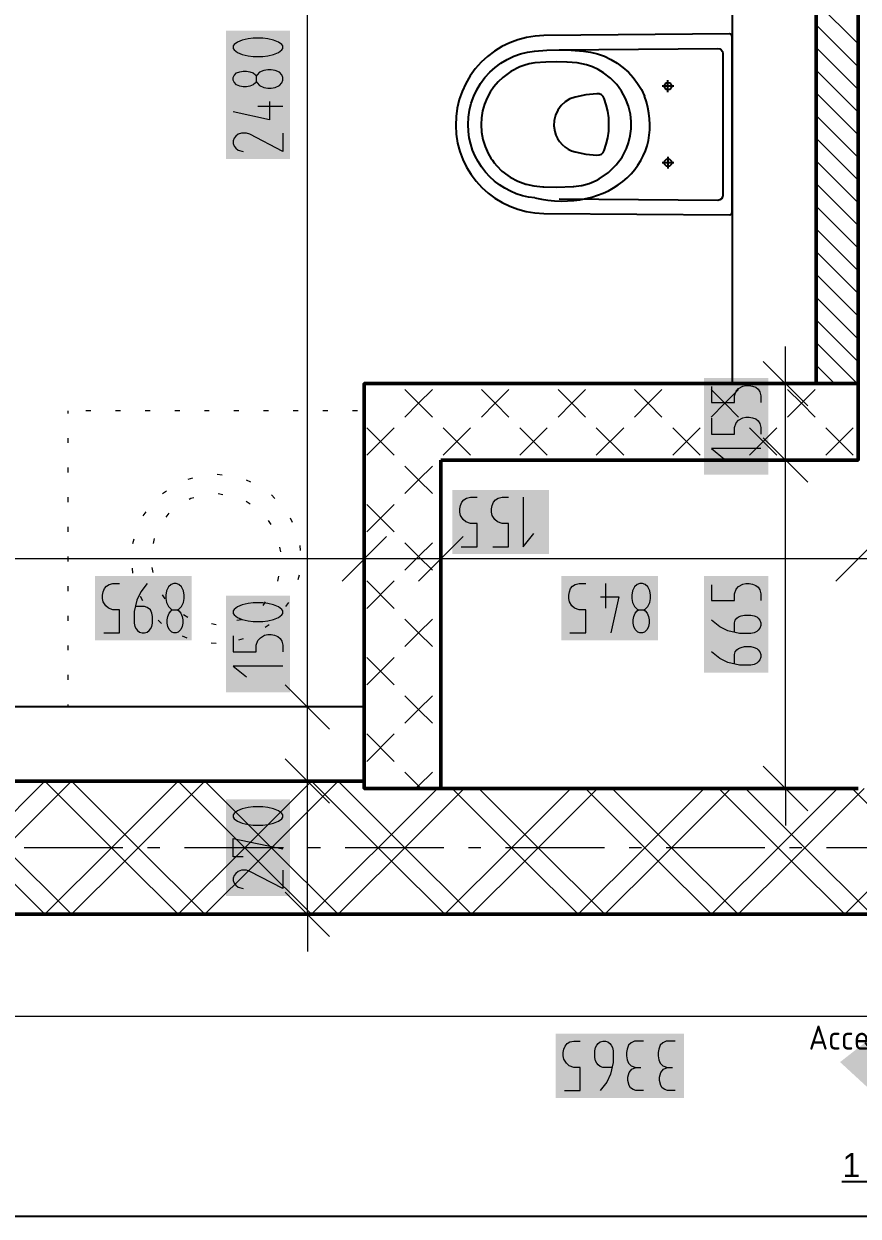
# Model space of a CAD drawing. Header units: millimetres. Extents: x 0 to 594, y 0 to 420.
# Drawn here: x 435.4 to 452.71, y 247.57 to 272.33 of the extents above; entities that cross this region are included whole.
import ezdxf
from ezdxf import colors
from ezdxf.entities.mleader import LeaderData, LeaderLine
from ezdxf.enums import TextEntityAlignment as Align
from ezdxf.math import Vec2, Vec3

# ---------------------------------------------------------------- set-up
doc = ezdxf.new("R2010")
doc.units = ezdxf.units.MM
doc.header["$LTSCALE"] = 8
for name, color, linetype in [('DESC', 1, 'Continuous'), ('PDF_Instalacni prizdivka do 1m', 7, 'Continuous'), ('PDF_Koty delkove', 7, 'Continuous'), ('PDF_Osy hlavni', 7, 'Continuous'), ('PDF_Pricky CP', 7, 'Continuous'), ('PDF_Pricky sadrokarton', 7, 'Continuous'), ('PDF_Sanita', 7, 'Continuous'), ('PDF_Steny akusticke', 7, 'Continuous'), ('RED_2.5mm^2', 1, 'Continuous'), ('SYMS', 7, 'Continuous'), ('TAGS', 160, 'Continuous')]:
    doc.layers.add(name, color=color, linetype=linetype)
doc.styles.add('WD_IEC', font='isocp2.shx', dxfattribs={"width": 0.9, "height": 4})

# ---------------------------------------------------------------- blocks, each defined once
blk = doc.blocks.new('Access_Point_')
at = {"layer": 'SYMS'}
for p, q in [((-0.569, -0.166), (-0.774, 0.525)), ((0.445, -0.195), (0.607, 0.466))]:
    blk.add_line(p, q, dxfattribs=at)
blk.add_lwpolyline([(-0.965, 0.833), (0.96, 0.833), (0.96, -0.621), (-0.965, -0.621)], close=True, dxfattribs=at)
at = {"style": 'WD_IEC'}
for tag, height, p in [('INST', 2.7, (-6.103, 12.278)), ('LOC', 2.7, (-6.103, 9.278)), ('TAG1', 2.5, (-6.01, 6.238)), ('XREF', 2.7, (-6.01, -3.505)), ('DESC1', 2.7, (-6.01, -6.305)), ('DESC2', 2.7, (-6.01, -9.545)), ('DESC3', 2.7, (-6.01, -12.785))]:
    blk.add_attdef(tag, text='', height=height, dxfattribs=at).set_placement(p, align=Align.RIGHT)
for tag, p, height, flags in [('MFG', (3.907, 13.532), 1.5, 9), ('CAT', (3.907, 11.032), 1.5, 9), ('ASSYCODE', (2.49, -1.34), 1, 1), ('X8TERM01', (0, -0.62), 0.08, 1), ('FAMILY', (2.49, -2.84), 1, 1)]:
    blk.add_attdef(tag, p, '', height=height, dxfattribs=dict(at, flags=flags))
at = {"style": 'WD_IEC', "width": 0.8}
blk.add_attdef('TERM01', (-1, -0.62), '', height=2, rotation=90, dxfattribs=at)

msp = doc.modelspace()

# ---------------------------------------------------------------- linework, layer by layer
at = {"layer": 'PDF_Instalacni prizdivka do 1m', "lineweight": 25}
for points in [[(451.842, 264.858), (451.842, 283.564), (450.1, 283.564), (450.1, 264.858)], [(433.291, 256.606), (442.464, 256.606), (442.464, 258.144), (433.291, 258.144)]]:
    msp.add_lwpolyline(points, close=True, dxfattribs=at)
at = {"layer": 'PDF_Koty delkove', "lineweight": 18}
for points in [[(441.282, 253.839), (441.282, 256.606), (441.282, 258.144), (441.282, 262.121), (441.282, 283.564), (441.282, 290.739), (441.282, 292.225), (441.282, 340.194)], [(439.761, 271.251), (439.812, 271.306), (439.881, 271.333), (439.949, 271.347), (440.017, 271.347), (440.086, 271.333), (440.154, 271.306), (440.205, 271.265), (440.222, 271.238)], [(440.222, 271.128), (440.205, 271.101), (440.154, 271.06), (440.086, 271.033), (440.017, 271.019), (439.949, 271.019), (439.881, 271.033), (439.812, 271.06), (439.761, 271.115), (439.745, 271.156), (439.745, 271.21), (439.761, 271.251)], [(440.496, 270.717), (440.496, 270.334), (439.745, 270.499)], [(440.77, 270.608), (440.257, 270.608)], [(440.77, 270.06), (440.77, 269.677), (440.086, 270.033), (440.017, 270.06), (439.915, 270.06), (439.847, 270.033), (439.796, 269.992), (439.761, 269.951), (439.745, 269.896), (439.745, 269.842), (439.761, 269.787), (439.796, 269.746), (439.847, 269.705), (439.949, 269.677)], [(451.207, 264.858), (451.207, 265.627)], [(451.668, 264.397), (450.746, 265.319)], [(449.67, 264.794), (449.67, 264.465), (450.147, 264.465), (450.147, 264.603), (450.182, 264.698), (450.233, 264.753), (450.318, 264.807), (450.386, 264.821), (450.455, 264.821), (450.523, 264.807), (450.591, 264.78), (450.642, 264.739), (450.677, 264.685), (450.695, 264.603), (450.695, 264.465)], [(451.976, 264.858), (451.207, 264.858), (450.438, 264.858)], [(451.207, 263.269), (451.207, 264.858)], [(449.67, 264.137), (449.67, 263.808), (450.147, 263.808), (450.147, 263.945), (450.182, 264.041), (450.233, 264.096), (450.318, 264.15), (450.386, 264.164), (450.455, 264.164), (450.523, 264.15), (450.591, 264.123), (450.642, 264.082), (450.677, 264.028), (450.695, 263.945), (450.695, 263.808)], [(451.668, 262.808), (450.746, 263.73)], [(450.695, 263.507), (449.67, 263.507), (449.942, 263.288)], [(451.976, 263.269), (451.207, 263.269), (450.438, 263.269)], [(451.207, 256.453), (451.207, 263.269)], [(444.475, 261.472), (444.803, 261.472), (444.803, 261.95), (444.666, 261.95), (444.571, 261.985), (444.516, 262.036), (444.462, 262.121), (444.448, 262.188), (444.448, 262.257), (444.462, 262.326), (444.489, 262.393), (444.53, 262.445), (444.584, 262.48), (444.666, 262.497), (444.803, 262.497)], [(445.119, 262.326), (445.146, 262.393), (445.187, 262.445), (445.241, 262.48), (445.323, 262.497), (445.46, 262.497)], [(445.762, 262.497), (445.762, 261.472), (445.98, 261.745)], [(445.132, 261.472), (445.46, 261.472), (445.46, 261.95), (445.323, 261.95), (445.228, 261.985), (445.173, 262.036), (445.119, 262.121), (445.105, 262.188), (445.105, 262.257), (445.119, 262.326)], [(442.464, 261.988), (442.464, 261.219), (442.464, 260.45)], [(444.053, 261.988), (444.053, 261.219), (444.053, 260.45)], [(442.926, 261.68), (442.003, 260.758)], [(444.514, 261.68), (443.592, 260.758)], [(453.175, 261.68), (452.253, 260.758)], [(455.174, 261.219), (454.018, 261.219), (452.714, 261.219), (446.218, 261.219), (444.053, 261.219), (442.464, 261.219), (433.291, 261.219)], [(437.056, 259.681), (437.384, 259.681), (437.384, 260.159), (437.247, 260.159), (437.152, 260.194), (437.097, 260.245), (437.043, 260.33), (437.029, 260.398), (437.029, 260.467), (437.043, 260.535), (437.07, 260.603), (437.111, 260.654), (437.165, 260.689), (437.247, 260.706), (437.384, 260.706)], [(437.959, 260.706), (437.822, 260.535), (437.74, 260.364), (437.686, 260.125), (437.686, 259.885), (437.7, 259.818), (437.727, 259.767), (437.754, 259.733), (437.795, 259.698), (437.85, 259.681), (437.904, 259.681), (437.959, 259.698), (438, 259.733), (438.027, 259.767), (438.055, 259.818), (438.069, 259.885), (438.069, 260.023), (438.055, 260.09), (438.027, 260.159), (437.959, 260.21), (437.904, 260.228), (437.713, 260.228)], [(446.733, 259.681), (447.061, 259.681), (447.061, 260.159), (446.924, 260.159), (446.829, 260.194), (446.774, 260.245), (446.72, 260.33), (446.706, 260.398), (446.706, 260.467), (446.72, 260.535), (446.747, 260.603), (446.788, 260.654), (446.842, 260.689), (446.924, 260.706), (447.061, 260.706)], [(447.472, 260.706), (447.472, 260.194)], [(448.02, 260.467), (448.02, 260.398), (448.034, 260.313), (448.074, 260.228), (448.129, 260.177), (448.156, 260.159), (448.266, 260.159), (448.293, 260.177), (448.348, 260.228), (448.389, 260.313), (448.403, 260.398), (448.403, 260.467), (448.389, 260.552), (448.348, 260.638), (448.293, 260.689), (448.238, 260.706), (448.184, 260.706), (448.129, 260.689)], [(448.129, 260.689), (448.074, 260.638), (448.034, 260.552), (448.02, 260.467)], [(449.67, 260.683), (449.67, 260.354), (450.147, 260.354), (450.147, 260.491), (450.182, 260.587), (450.233, 260.642), (450.318, 260.696), (450.386, 260.71), (450.455, 260.71), (450.523, 260.696), (450.591, 260.669), (450.642, 260.628), (450.677, 260.573), (450.695, 260.491), (450.695, 260.354)], [(447.363, 260.433), (447.746, 260.433), (447.581, 259.681)], [(438.466, 259.698), (438.411, 259.749), (438.384, 259.818), (438.37, 259.885), (438.37, 259.954), (438.384, 260.023), (438.411, 260.09), (438.452, 260.142), (438.479, 260.159)], [(438.589, 260.159), (438.616, 260.142), (438.657, 260.09), (438.684, 260.023), (438.698, 259.954), (438.698, 259.885), (438.684, 259.818), (438.657, 259.749), (438.602, 259.698), (438.561, 259.681), (438.507, 259.681), (438.466, 259.698)], [(440.359, 260.303), (440.154, 260.303), (440.052, 260.289), (439.932, 260.262), (439.83, 260.221), (439.761, 260.167), (439.745, 260.139), (439.745, 260.084), (439.761, 260.056), (439.83, 260.002), (439.932, 259.961), (440.052, 259.933), (440.154, 259.919), (440.359, 259.919), (440.461, 259.933), (440.581, 259.961), (440.684, 260.002), (440.752, 260.056), (440.77, 260.084), (440.77, 260.139), (440.752, 260.167), (440.684, 260.221)], [(440.684, 260.221), (440.581, 260.262), (440.461, 260.289), (440.359, 260.303)], [(448.266, 260.159), (448.293, 260.142), (448.334, 260.09), (448.361, 260.023), (448.375, 259.954), (448.375, 259.885), (448.361, 259.818), (448.334, 259.749), (448.279, 259.698), (448.238, 259.681), (448.184, 259.681), (448.143, 259.698), (448.088, 259.749), (448.061, 259.818), (448.047, 259.885), (448.047, 259.954), (448.061, 260.023), (448.088, 260.09), (448.129, 260.142), (448.156, 260.159)], [(450.557, 259.683), (450.489, 259.669), (450.25, 259.669), (450.011, 259.724), (449.84, 259.806), (449.67, 259.944)], [(450.147, 259.697), (450.147, 259.889), (450.165, 259.944), (450.199, 259.985), (450.233, 260.012), (450.284, 260.039), (450.352, 260.053), (450.489, 260.053), (450.557, 260.039), (450.609, 260.012), (450.642, 259.985), (450.677, 259.944), (450.695, 259.889), (450.695, 259.834), (450.677, 259.779), (450.642, 259.738), (450.609, 259.711), (450.557, 259.683)], [(439.745, 259.619), (439.745, 259.29), (440.222, 259.29), (440.222, 259.427), (440.257, 259.523), (440.308, 259.578), (440.394, 259.632), (440.461, 259.646), (440.53, 259.646), (440.599, 259.632), (440.666, 259.605), (440.717, 259.564), (440.752, 259.509), (440.77, 259.427), (440.77, 259.29)], [(450.147, 259.04), (450.147, 259.231), (450.165, 259.287), (450.199, 259.328), (450.233, 259.355), (450.284, 259.382), (450.352, 259.396), (450.489, 259.396), (450.557, 259.382), (450.609, 259.355), (450.642, 259.328), (450.677, 259.287), (450.695, 259.231), (450.695, 259.177), (450.677, 259.122), (450.642, 259.081), (450.609, 259.054), (450.557, 259.026), (450.489, 259.012), (450.25, 259.012), (450.011, 259.067), (449.84, 259.149), (449.67, 259.287)], [(440.77, 258.989), (439.745, 258.989), (440.017, 258.77)], [(441.743, 257.683), (440.821, 258.605)], [(442.051, 258.144), (441.282, 258.144), (440.513, 258.144)], [(441.743, 256.145), (440.821, 257.068)], [(451.668, 255.991), (450.746, 256.914)], [(442.051, 256.606), (441.282, 256.606), (440.513, 256.606)], [(451.976, 256.453), (451.207, 256.453), (450.438, 256.453)], [(451.207, 256.453), (451.207, 255.684)], [(440.359, 256.072), (440.154, 256.072), (440.052, 256.058), (439.932, 256.031), (439.83, 255.99), (439.761, 255.935), (439.745, 255.907), (439.745, 255.853), (439.761, 255.825), (439.83, 255.771), (439.932, 255.73), (440.052, 255.702), (440.154, 255.688), (440.359, 255.688), (440.461, 255.702), (440.581, 255.73), (440.684, 255.771), (440.752, 255.825), (440.77, 255.853), (440.77, 255.907), (440.752, 255.935), (440.684, 255.99), (440.581, 256.031), (440.461, 256.058), (440.359, 256.072)], [(439.949, 255.031), (439.745, 255.031), (439.745, 255.415), (440.77, 255.196)], [(440.77, 254.758), (440.77, 254.374), (440.086, 254.73), (440.017, 254.758), (439.915, 254.758), (439.847, 254.73), (439.796, 254.689), (439.761, 254.648), (439.745, 254.593), (439.745, 254.539), (439.761, 254.484), (439.796, 254.443), (439.847, 254.402), (439.949, 254.374)], [(441.743, 253.378), (440.821, 254.3)], [(442.051, 253.839), (441.282, 253.839), (440.513, 253.839)], [(441.282, 253.839), (441.282, 253.07)], [(540.607, 251.721), (523.196, 251.721), (510.274, 251.721), (506.065, 251.721), (497.455, 251.721), (482.899, 251.721), (476.75, 251.721), (471.845, 251.721), (467.3, 251.721), (466.5, 251.721), (465.014, 251.721), (430.523, 251.721), (424.476, 251.721), (412.176, 251.721), (400.747, 251.721)], [(446.591, 250.968), (446.605, 251.037), (446.632, 251.105), (446.673, 251.156), (446.728, 251.191), (446.81, 251.208), (446.947, 251.208)], [(447.604, 250.661), (447.412, 250.661), (447.357, 250.678), (447.316, 250.712), (447.289, 250.747), (447.262, 250.797), (447.248, 250.866), (447.248, 251.002), (447.262, 251.071), (447.289, 251.122), (447.316, 251.156), (447.357, 251.191), (447.412, 251.208), (447.467, 251.208), (447.522, 251.191), (447.563, 251.156), (447.59, 251.122), (447.618, 251.071), (447.632, 251.002), (447.632, 250.763), (447.577, 250.524), (447.495, 250.353), (447.357, 250.183)], [(448.261, 251.208), (448.07, 251.208), (448.001, 251.173), (447.946, 251.122), (447.919, 251.037), (447.905, 250.968), (447.905, 250.9), (447.919, 250.815), (447.946, 250.747), (448.001, 250.696), (448.097, 250.661)], [(448.918, 251.208), (448.727, 251.208), (448.658, 251.173), (448.603, 251.122), (448.576, 251.037), (448.562, 250.968), (448.562, 250.9), (448.576, 250.815), (448.603, 250.747), (448.658, 250.696), (448.754, 250.661)], [(446.618, 250.183), (446.947, 250.183), (446.947, 250.661), (446.81, 250.661), (446.714, 250.696), (446.659, 250.747), (446.605, 250.832), (446.591, 250.9), (446.591, 250.968)], [(448.261, 250.183), (448.097, 250.183), (448.042, 250.2), (447.987, 250.234), (447.959, 250.286), (447.932, 250.387), (447.932, 250.456), (447.959, 250.558), (448.014, 250.627), (448.097, 250.661), (448.206, 250.661)], [(448.918, 250.183), (448.754, 250.183), (448.699, 250.2), (448.644, 250.234), (448.617, 250.286), (448.589, 250.387), (448.589, 250.456), (448.617, 250.558), (448.672, 250.627), (448.754, 250.661), (448.863, 250.661)]]:
    msp.add_lwpolyline(points, dxfattribs=at)
for points in [[(440.359, 272.031), (440.154, 272.031), (440.052, 272.017), (439.932, 271.99), (439.83, 271.949), (439.761, 271.895), (439.745, 271.867), (439.745, 271.813), (439.761, 271.785), (439.83, 271.731), (439.932, 271.69), (440.052, 271.662), (440.154, 271.648), (440.359, 271.648), (440.461, 271.662), (440.581, 271.69), (440.684, 271.731), (440.752, 271.785), (440.77, 271.813), (440.77, 271.867), (440.752, 271.895), (440.684, 271.949), (440.581, 271.99), (440.461, 272.017)], [(440.53, 271.374), (440.461, 271.374), (440.376, 271.36), (440.291, 271.32), (440.24, 271.265), (440.222, 271.238), (440.222, 271.128), (440.24, 271.101), (440.291, 271.046), (440.376, 271.005), (440.461, 270.991), (440.53, 270.991), (440.615, 271.005), (440.701, 271.046), (440.752, 271.101), (440.77, 271.156), (440.77, 271.21), (440.752, 271.265), (440.701, 271.32), (440.615, 271.36)], [(438.343, 260.467), (438.343, 260.398), (438.357, 260.313), (438.397, 260.228), (438.452, 260.177), (438.479, 260.159), (438.589, 260.159), (438.616, 260.177), (438.671, 260.228), (438.712, 260.313), (438.726, 260.398), (438.726, 260.467), (438.712, 260.552), (438.671, 260.638), (438.616, 260.689), (438.561, 260.706), (438.507, 260.706), (438.452, 260.689), (438.397, 260.638), (438.357, 260.552)]]:
    msp.add_lwpolyline(points, close=True, dxfattribs=at)
at = {"layer": 'PDF_Koty delkove', "color": 7, "lineweight": 18, "true_color": 0xffffff, "transparency": 33554559}
for points in [[(440.923, 269.523), (440.923, 272.185), (439.591, 269.523), (439.591, 272.185)], [(450.848, 262.97), (450.848, 264.974), (449.516, 262.97), (449.516, 264.974)], [(446.299, 262.651), (444.294, 262.651), (446.299, 261.318), (444.294, 261.318)], [(438.88, 260.86), (436.875, 260.86), (438.88, 259.528), (436.875, 259.528)], [(448.557, 260.86), (446.552, 260.86), (448.557, 259.528), (446.552, 259.528)], [(450.848, 258.858), (450.848, 260.863), (449.516, 258.858), (449.516, 260.863)], [(440.923, 258.451), (440.923, 260.456), (439.591, 258.451), (439.591, 260.456)], [(440.923, 254.22), (440.923, 256.225), (439.591, 254.22), (439.591, 256.225)], [(449.1, 251.362), (446.438, 251.362), (449.1, 250.029), (446.438, 250.029)]]:
    msp.add_solid(points, dxfattribs=at)
at = {"layer": 'PDF_Osy hlavni', "lineweight": 18}
for points in [[(437.453, 255.223), (435.403, 255.223)], [(438.222, 255.223), (437.965, 255.223)], [(440.784, 255.223), (438.734, 255.223)], [(441.553, 255.223), (441.296, 255.223)], [(444.115, 255.223), (442.065, 255.223)], [(444.884, 255.223), (444.628, 255.223)], [(447.446, 255.223), (445.396, 255.223)], [(448.215, 255.223), (447.959, 255.223)], [(450.778, 255.223), (448.728, 255.223)], [(451.546, 255.223), (451.29, 255.223)], [(454.109, 255.223), (452.059, 255.223)]]:
    msp.add_lwpolyline(points, dxfattribs=at)
at = {"layer": 'PDF_Pricky CP', "lineweight": 50}
msp.add_lwpolyline([(444.053, 263.269), (452.713, 263.269), (452.713, 264.858), (444.053, 264.858), (442.464, 264.858), (442.464, 256.606), (442.464, 256.453), (444.053, 256.453), (444.053, 263.269)], dxfattribs=at)
at = {"layer": 'PDF_Pricky CP', "lineweight": 9}
for points in [[(443.876, 264.163), (443.592, 264.448), (443.307, 264.732)], [(443.307, 264.163), (443.592, 264.448), (443.876, 264.732)], [(445.465, 264.163), (445.181, 264.448), (444.896, 264.732)], [(444.896, 264.163), (445.181, 264.448), (445.465, 264.732)], [(447.054, 264.163), (446.769, 264.448), (446.485, 264.732)], [(446.485, 264.163), (446.769, 264.448), (447.054, 264.732)], [(448.642, 264.163), (448.358, 264.448), (448.074, 264.732)], [(448.074, 264.163), (448.358, 264.448), (448.642, 264.732)], [(450.231, 264.163), (449.947, 264.448), (449.662, 264.732)], [(449.662, 264.163), (449.947, 264.448), (450.231, 264.732)], [(451.82, 264.163), (451.535, 264.448), (451.251, 264.732)], [(451.251, 264.163), (451.535, 264.448), (451.82, 264.732)], [(443.082, 263.369), (442.513, 263.938)], [(443.082, 263.938), (442.513, 263.369)], [(444.671, 263.369), (444.102, 263.938)], [(444.671, 263.938), (444.102, 263.369)], [(446.259, 263.369), (445.691, 263.938)], [(446.259, 263.938), (445.691, 263.369)], [(447.848, 263.369), (447.279, 263.938)], [(447.848, 263.938), (447.279, 263.369)], [(449.437, 263.369), (448.868, 263.938)], [(449.437, 263.938), (448.868, 263.369)], [(451.026, 263.369), (450.457, 263.938)], [(451.026, 263.938), (450.457, 263.369)], [(452.614, 263.369), (452.045, 263.938)], [(452.614, 263.938), (452.045, 263.369)], [(443.876, 262.575), (443.592, 262.859), (443.307, 263.143)], [(443.307, 262.575), (443.592, 262.859), (443.876, 263.143)], [(443.082, 261.78), (442.513, 262.349)], [(443.082, 262.349), (442.513, 261.78)], [(443.876, 260.986), (443.592, 261.27), (443.307, 261.555)], [(443.307, 260.986), (443.592, 261.27), (443.876, 261.555)], [(443.082, 260.191), (442.513, 260.76)], [(443.082, 260.76), (442.513, 260.191)], [(443.876, 259.397), (443.592, 259.681), (443.307, 259.966)], [(443.307, 259.397), (443.592, 259.681), (443.876, 259.966)], [(443.082, 258.603), (442.513, 259.171)], [(443.082, 259.171), (442.513, 258.603)], [(443.876, 257.808), (443.592, 258.093), (443.307, 258.377)], [(443.307, 257.808), (443.592, 258.093), (443.876, 258.377)], [(443.082, 257.014), (442.513, 257.583)], [(443.082, 257.583), (442.513, 257.014)], [(443.643, 256.453), (443.592, 256.504), (443.307, 256.788)], [(443.541, 256.453), (443.592, 256.504), (443.876, 256.788)]]:
    msp.add_lwpolyline(points, dxfattribs=at)
at = {"layer": 'PDF_Pricky sadrokarton', "lineweight": 50}
msp.add_lwpolyline([(452.713, 264.858), (452.713, 290.739), (451.842, 290.739), (451.842, 283.564), (451.842, 264.858)], close=True, dxfattribs=at)
at = {"layer": 'PDF_Pricky sadrokarton', "lineweight": 9}
for points in [[(452.713, 271.908), (451.842, 272.779)], [(452.713, 271.437), (451.842, 272.308)], [(452.713, 270.966), (451.842, 271.837)], [(452.713, 270.494), (451.842, 271.366)], [(452.713, 270.023), (451.842, 270.895)], [(452.713, 269.552), (451.842, 270.423)], [(452.713, 269.081), (451.842, 269.952)], [(452.713, 268.61), (451.842, 269.481)], [(452.713, 268.139), (451.842, 269.01)], [(452.713, 267.668), (451.842, 268.539)], [(452.713, 267.197), (451.842, 268.068)], [(452.713, 266.726), (451.842, 267.597)], [(452.713, 267.668), (452.713, 267.668)], [(452.713, 266.254), (451.842, 267.126)], [(452.713, 265.783), (451.842, 266.655)], [(452.713, 265.312), (451.842, 266.184)], [(452.697, 264.858), (451.842, 265.712)], [(452.226, 264.858), (451.842, 265.241)]]:
    msp.add_lwpolyline(points, dxfattribs=at)
at = {"layer": 'PDF_Sanita', "lineweight": 25}
msp.add_lwpolyline([(446.191, 268.391), (450.049, 268.36), (450.05, 268.36), (450.086, 268.376), (450.101, 268.412), (450.098, 272.066), (450.098, 272.067), (450.083, 272.103), (450.047, 272.117), (446.188, 272.081), (446.007, 272.07), (445.828, 272.042), (445.653, 271.997), (445.484, 271.934), (445.321, 271.855), (445.167, 271.761), (445.022, 271.651), (444.889, 271.528), (444.768, 271.392), (444.662, 271.246), (444.57, 271.09), (444.494, 270.925), (444.435, 270.755), (444.393, 270.579), (444.368, 270.4), (444.361, 270.219, 0.40911)], format="xyb", close=True, dxfattribs=at)
for points in [[(446.506, 271.784), (449.8, 271.815), (449.84, 271.808), (449.873, 271.786), (449.896, 271.753), (449.904, 271.714), (449.904, 271.713), (449.906, 268.765), (449.906, 268.764), (449.898, 268.725), (449.875, 268.692), (449.842, 268.67), (449.803, 268.662), (446.508, 268.689)], [(446.002, 268.712), (445.872, 268.73), (445.744, 268.759), (445.618, 268.8), (445.497, 268.851), (445.38, 268.912), (445.269, 268.983), (445.164, 269.063), (445.067, 269.153), (444.977, 269.25), (444.897, 269.355), (444.825, 269.466), (444.764, 269.582), (444.713, 269.704), (444.673, 269.829), (444.643, 269.957), (444.625, 270.089), (444.617, 270.239), (444.625, 270.389), (444.647, 270.537), (444.684, 270.682), (444.735, 270.824), (444.799, 270.959), (444.877, 271.088), (444.967, 271.209), (445.068, 271.32), (445.179, 271.421), (445.3, 271.511), (445.429, 271.588), (445.565, 271.652), (445.706, 271.702), (445.852, 271.738), (445.999, 271.76), (446.253, 271.778), (446.506, 271.784), (446.759, 271.778), (447.013, 271.76), (447.161, 271.739), (447.306, 271.703), (447.448, 271.653), (447.583, 271.589), (447.712, 271.513), (447.833, 271.423), (447.945, 271.322), (448.047, 271.211), (448.137, 271.09), (448.214, 270.962), (448.279, 270.826)], [(447.531, 269.238), (447.695, 269.398), (447.813, 269.561), (447.905, 269.74), (447.946, 269.856), (447.982, 270.001), (448.001, 270.15), (448.002, 270.3), (447.986, 270.45), (447.946, 270.616), (447.885, 270.777), (447.803, 270.927), (447.702, 271.066), (447.575, 271.197), (447.431, 271.31), (447.431, 271.31), (447.317, 271.377), (447.197, 271.433), (447.079, 271.475), (446.884, 271.517), (446.675, 271.532), (446.675, 271.532), (446.445, 271.537), (446.232, 271.532), (446.003, 271.515), (445.887, 271.494), (445.773, 271.462), (445.773, 271.462), (445.692, 271.432), (445.692, 271.432), (445.506, 271.338), (445.337, 271.215), (445.239, 271.122), (445.153, 271.019), (445.077, 270.908), (445.013, 270.79), (444.959, 270.658), (444.919, 270.52), (444.896, 270.378), (444.888, 270.235), (444.897, 270.08), (444.925, 269.927), (444.971, 269.779), (445.035, 269.637), (445.035, 269.637), (445.092, 269.539), (445.113, 269.507), (445.122, 269.495)], [(448.767, 270.909), (448.767, 271.155)], [(447.536, 270.1), (447.542, 270.237), (447.536, 270.374), (447.517, 270.511), (447.486, 270.645), (447.444, 270.775), (447.42, 270.818), (447.384, 270.85), (447.34, 270.87), (447.292, 270.875), (447.064, 270.851), (446.84, 270.806), (446.841, 270.806), (446.733, 270.767), (446.634, 270.708), (446.549, 270.63), (446.481, 270.537), (446.432, 270.433), (446.404, 270.321), (446.399, 270.206), (446.416, 270.093), (446.44, 270.017), (446.475, 269.946), (446.518, 269.881), (446.57, 269.821), (446.63, 269.769), (446.696, 269.726), (446.767, 269.692), (446.842, 269.667), (446.841, 269.667), (447.065, 269.622), (447.293, 269.599), (447.341, 269.604), (447.385, 269.624), (447.421, 269.656), (447.445, 269.699)], [(448.89, 271.032), (448.644, 271.032)], [(450.099, 271.033), (450.099, 271.008)], [(447.445, 269.699), (447.487, 269.829), (447.517, 269.963), (447.536, 270.1)], [(448.768, 269.321), (448.768, 269.567)], [(445.122, 269.495), (445.16, 269.443), (445.212, 269.38), (445.321, 269.271), (445.443, 269.175), (445.493, 269.142), (445.649, 269.059), (445.814, 268.997), (445.821, 268.995), (445.983, 268.961), (446.172, 268.943), (446.172, 268.942), (446.192, 268.941), (446.459, 268.935), (446.802, 268.948), (446.813, 268.949), (446.965, 268.97), (446.977, 268.972), (447.13, 269.015), (447.277, 269.075), (447.341, 269.109), (447.531, 269.238)], [(448.891, 269.444), (448.645, 269.444)], [(450.1, 269.47), (450.1, 269.445)], [(447.178, 269.032), (447.199, 269.04)]]:
    msp.add_lwpolyline(points, dxfattribs=at)
at = {"layer": 'PDF_Sanita', "lineweight": 13}
for points in [[(436.314, 264.294), (436.314, 264.294)], [(436.314, 264.24), (436.314, 264.294)], [(436.314, 264.294), (436.314, 264.294)], [(436.787, 264.294), (436.684, 264.294)], [(437.402, 264.294), (437.299, 264.294)], [(438.017, 264.294), (437.914, 264.294)], [(438.632, 264.294), (438.529, 264.294)], [(439.247, 264.294), (439.144, 264.294)], [(439.862, 264.294), (439.759, 264.294)], [(440.477, 264.294), (440.374, 264.294)], [(441.092, 264.294), (440.989, 264.294)], [(441.706, 264.294), (441.604, 264.294)], [(442.322, 264.294), (442.219, 264.294)], [(442.464, 264.24), (442.464, 264.294)], [(442.464, 264.294), (442.464, 264.294)], [(442.464, 264.294), (442.464, 264.294)], [(436.314, 263.625), (436.314, 263.728)], [(442.464, 263.625), (442.464, 263.728)], [(436.314, 263.01), (436.314, 263.113)], [(438.807, 262.875), (438.906, 262.902)], [(439.411, 262.974), (439.513, 262.965)], [(442.464, 263.01), (442.464, 263.113)], [(438.274, 262.575), (438.358, 262.634)], [(440.012, 262.86), (440.105, 262.817)], [(436.314, 262.395), (436.314, 262.498)], [(438.831, 262.458), (438.866, 262.482), (438.925, 262.493)], [(439.428, 262.578), (439.528, 262.558)], [(440.013, 262.414), (440.098, 262.358)], [(440.538, 262.546), (440.61, 262.474)], [(442.464, 262.395), (442.464, 262.498)], [(437.876, 262.109), (437.935, 262.193)], [(438.354, 262.082), (438.411, 262.167)], [(440.468, 262.017), (440.525, 261.932)], [(440.923, 262.071), (440.967, 261.978)], [(436.314, 261.78), (436.314, 261.883)], [(442.464, 261.78), (442.464, 261.883)], [(437.662, 261.536), (437.689, 261.635)], [(438.086, 261.54), (438.106, 261.64)], [(440.707, 261.463), (440.727, 261.363)], [(441.123, 261.493), (441.131, 261.391)], [(436.314, 261.165), (436.314, 261.268)], [(442.464, 261.165), (442.464, 261.268)], [(437.658, 260.923), (437.649, 261.026)], [(438.079, 260.936), (438.059, 261.037)], [(436.314, 260.55), (436.314, 260.653)], [(440.685, 260.86), (440.665, 260.759)], [(441.111, 260.881), (441.084, 260.782)], [(442.464, 260.55), (442.464, 260.653)], [(437.865, 260.347), (437.821, 260.44)], [(438.332, 260.389), (438.275, 260.474)], [(440.403, 260.324), (440.356, 260.253)], [(440.89, 260.311), (440.831, 260.227)], [(436.314, 259.935), (436.314, 260.038)], [(438.256, 259.876), (438.184, 259.949)], [(438.798, 260.002), (438.713, 260.059)], [(439.915, 259.958), (439.912, 259.956), (439.815, 259.937)], [(442.464, 259.935), (442.464, 260.038)], [(439.389, 259.852), (439.289, 259.872)], [(440.487, 259.851), (440.403, 259.792)], [(436.314, 259.32), (436.314, 259.423)], [(438.786, 259.569), (438.693, 259.612)], [(439.389, 259.462), (439.287, 259.471)], [(439.951, 259.557), (439.852, 259.531)], [(442.464, 259.32), (442.464, 259.423)], [(436.314, 258.705), (436.314, 258.808)], [(442.464, 258.705), (442.464, 258.808)], [(436.314, 258.144), (436.314, 258.193)], [(442.464, 258.144), (442.464, 258.193)], [(436.314, 258.144), (436.314, 258.144)], [(436.314, 258.144), (436.314, 258.144)], [(436.787, 258.144), (436.684, 258.144)], [(437.402, 258.144), (437.299, 258.144)], [(438.017, 258.144), (437.914, 258.144)], [(438.632, 258.144), (438.529, 258.144)], [(439.247, 258.144), (439.144, 258.144)], [(439.862, 258.144), (439.759, 258.144)], [(440.477, 258.144), (440.374, 258.144)], [(441.092, 258.144), (440.989, 258.144)], [(441.706, 258.144), (441.604, 258.144)], [(442.322, 258.144), (442.219, 258.144)], [(442.464, 258.144), (442.464, 258.144)], [(442.464, 258.144), (442.464, 258.144)]]:
    msp.add_lwpolyline(points, dxfattribs=at)
at = {"layer": 'PDF_Sanita', "lineweight": 25}
for centre in [(448.767, 271.032), (448.768, 269.444)]:
    msp.add_circle(centre, 0.0769, dxfattribs=at)
msp.add_ellipse((446.21, 270.533), major_axis=(-2.052, 0.93), ratio=0.799309, start_param=1.82266, end_param=3.813791, dxfattribs=at)
at = {"layer": 'PDF_Steny akusticke', "lineweight": 9}
for points in [[(442.464, 254.936), (441.368, 253.839), (440.261, 254.946), (439.984, 255.223), (438.6, 256.606), (437.493, 255.499), (437.216, 255.223), (435.833, 253.839), (434.726, 254.946), (434.449, 255.223), (433.291, 256.381)], [(442.464, 255.51), (441.368, 256.606), (440.261, 255.499), (439.154, 256.606), (437.77, 255.223), (437.493, 254.946), (436.386, 253.839), (435.002, 255.223), (434.726, 255.499), (433.619, 256.606), (433.291, 256.278)], [(442.464, 256.063), (441.921, 256.606), (440.537, 255.223), (440.261, 254.946), (439.154, 253.839), (437.77, 255.223), (437.493, 255.499), (436.386, 256.606), (435.002, 255.223), (434.726, 254.946), (433.619, 253.839), (433.291, 254.167)], [(433.291, 254.064), (434.449, 255.223), (434.726, 255.499), (435.833, 256.606), (437.216, 255.223), (437.493, 254.946), (438.6, 253.839), (439.984, 255.223), (440.261, 255.499), (440.537, 255.223), (441.921, 253.839), (442.464, 254.382)], [(446.749, 256.453), (445.796, 255.499), (445.519, 255.223), (444.135, 253.839), (443.028, 254.946), (442.751, 255.223), (442.464, 255.51)], [(447.302, 256.453), (446.072, 255.223), (445.796, 254.946), (444.689, 253.839), (443.305, 255.223), (443.028, 255.499), (442.464, 256.063)], [(442.464, 254.936), (442.751, 255.223), (443.028, 255.499), (443.981, 256.453)], [(442.464, 254.382), (443.028, 254.946), (443.305, 255.223), (444.535, 256.453)], [(449.516, 256.453), (448.563, 255.499), (448.286, 255.223), (446.903, 253.839), (445.796, 254.946), (445.519, 255.223), (444.289, 256.453)], [(450.07, 256.453), (448.84, 255.223), (448.563, 254.946), (447.456, 253.839), (446.072, 255.223), (445.796, 255.499), (444.842, 256.453)], [(452.284, 256.453), (451.33, 255.499), (451.054, 255.223), (449.67, 253.839), (448.563, 254.946), (448.286, 255.223), (447.056, 256.453)], [(452.837, 256.453), (451.607, 255.223), (451.33, 254.946), (450.223, 253.839), (448.84, 255.223), (448.563, 255.499), (447.61, 256.453)], [(455.051, 256.453), (454.098, 255.499), (453.821, 255.223), (452.437, 253.839), (451.33, 254.946), (451.054, 255.223), (449.824, 256.453)], [(455.605, 256.453), (454.375, 255.223), (454.098, 254.946), (452.991, 253.839), (451.607, 255.223), (451.33, 255.499), (450.377, 256.453)], [(457.819, 256.453), (456.865, 255.499), (456.589, 255.223), (455.205, 253.839), (454.098, 254.946), (453.821, 255.223), (452.591, 256.453)]]:
    msp.add_lwpolyline(points, dxfattribs=at)
at = {"layer": 'PDF_Steny akusticke', "lineweight": 50}
for points in [[(452.714, 256.453), (444.053, 256.453), (442.464, 256.453), (442.464, 256.606), (433.291, 256.606)], [(430.523, 253.839), (430.523, 253.839), (442.464, 253.839), (464.245, 253.839)]]:
    msp.add_lwpolyline(points, dxfattribs=at)
at = {"layer": 'RED_2.5mm^2'}
msp.add_line((139.315, 247.573), (499.132, 247.573), dxfattribs=at)

# ---------------------------------------------------------------- block references
at = {"layer": 'SYMS'}
ref = msp.add_blockref('Access_Point_', (455.33, 249.92), dxfattribs=at)
ref.add_attrib('TAG1', 'Access_Point_1', dxfattribs={"layer": 'TAGS', "height": 0.5, "style": 'WD_IEC'}).set_placement((455.79, 251.03), align=Align.RIGHT)
ref.add_attrib('DESC1', 'ACCESS POINT', dxfattribs={"layer": 'DESC', "height": 0.5, "style": 'WD_IEC'}).set_placement((460.75, 249.86), align=Align.RIGHT)

# ---------------------------------------------------------------- leaders
ml = msp.add_multileader_mtext('Standard', dxfattribs=at)
ml.set_content('1', color=256)
ml.set_leader_properties()
ml.build(insert=Vec2(0, 0))
ml.multileader.update_dxf_attribs({"text_right_attachment_type": 6, "dogleg_length": 0.36})
ctx = ml.context
ctx.base_point, ctx.char_height, ctx.plane_origin = Vec3(450.593, 248.633), 0.5, Vec3(455.321, 248.026)
ctx.right_attachment, ctx.text_align_type = 6, 2
notes = []
notes.append((ctx, [(0, (1, 1, 0), (455.12, 248.283), (-1, 0), 0.36, [(0, [(455.321, 248.026)], 0, [])])]))
ctx.mtext.insert, ctx.mtext.alignment, ctx.mtext.flow_direction = Vec3(452.76, 248.883), 3, 5
for ctx, leaders in notes:
    for number, flags, end, landing, length, lines in leaders:
        leader = LeaderData()
        leader.index, (leader.has_last_leader_line, leader.has_dogleg_vector, leader.attachment_direction) = number, flags
        leader.last_leader_point, leader.dogleg_vector, leader.dogleg_length = Vec3(end), Vec3(landing), length
        for number, points, colour, breaks in lines:
            line = LeaderLine()
            line.index, line.vertices, line.color, line.breaks = number, Vec3.list(points), colors.encode_raw_color(colour), breaks
            leader.lines.append(line)
        ctx.leaders.append(leader)

doc.saveas('drawing.dxf')
